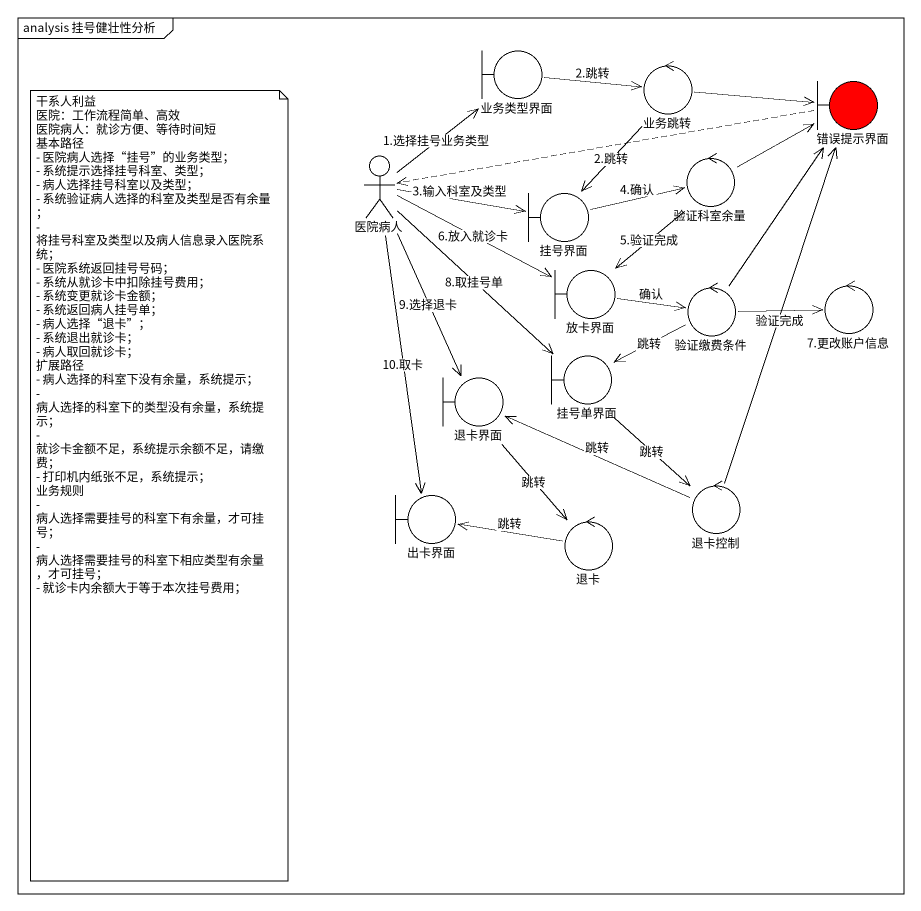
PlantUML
@startuml
mainframe analysis 挂号健壮性分析
boundary 业务类型界面
control 业务跳转
boundary 错误提示界面 #FF0000
actor 医院病人
control 验证科室余量
boundary 挂号界面
boundary 放卡界面
control 验证缴费条件
control "7.更改账户信息" as c7_更改账户信息
boundary 挂号单界面
boundary 退卡界面
boundary 出卡界面
control 退卡控制
control 退卡
业务类型界面 -right-> 业务跳转 : 2.跳转
业务跳转 -right-> 错误提示界面
业务跳转 --> 挂号界面 : 2.跳转
错误提示界面 .left.> 医院病人
医院病人 -up-> 业务类型界面 : 1.选择挂号业务类型
医院病人 -right-> 挂号界面 : 3.输入科室及类型
医院病人 -right-> 放卡界面 : 6.放入就诊卡
医院病人 --> 挂号单界面 : 8.取挂号单
医院病人 --> 退卡界面 : 9.选择退卡
医院病人 --> 出卡界面 : 10.取卡
验证科室余量 -right-> 错误提示界面
验证科室余量 --> 放卡界面 : 5.验证完成
挂号界面 -right-> 验证科室余量 : 4.确认
放卡界面 -right-> 验证缴费条件 : 确认
验证缴费条件 -up-> 错误提示界面
验证缴费条件 -right-> c7_更改账户信息 : 验证完成
验证缴费条件 -left-> 挂号单界面 : 跳转
挂号单界面 --> 退卡控制 : 跳转
退卡界面 --> 退卡 : 跳转
退卡控制 -up-> 错误提示界面
退卡控制 -left-> 退卡界面 : 跳转
退卡 -left-> 出卡界面 : 跳转
note as N1
  干系人利益
  医院：工作流程简单、高效
  医院病人：就诊方便、等待时间短
  基本路径
  - 医院病人选择“挂号”的业务类型；
  - 系统提示选择挂号科室、类型；
  - 病人选择挂号科室以及类型；
  - 系统验证病人选择的科室及类型是否有余量 ；
  - 将挂号科室及类型以及病人信息录入医院系统；
  - 医院系统返回挂号号码；
  - 系统从就诊卡中扣除挂号费用；
  - 系统变更就诊卡金额；
  - 系统返回病人挂号单；
  - 病人选择“退卡”；
  - 系统退出就诊卡；
  - 病人取回就诊卡；
  扩展路径
  - 病人选择的科室下没有余量，系统提示；
  - 病人选择的科室下的类型没有余量，系统提示；
  - 就诊卡金额不足，系统提示余额不足，请缴费；
  - 打印机内纸张不足，系统提示；
  业务规则
  - 病人选择需要挂号的科室下有余量，才可挂号；
  - 病人选择需要挂号的科室下相应类型有余量，才可挂号；
  - 就诊卡内余额大于等于本次挂号费用；
end note
@enduml
